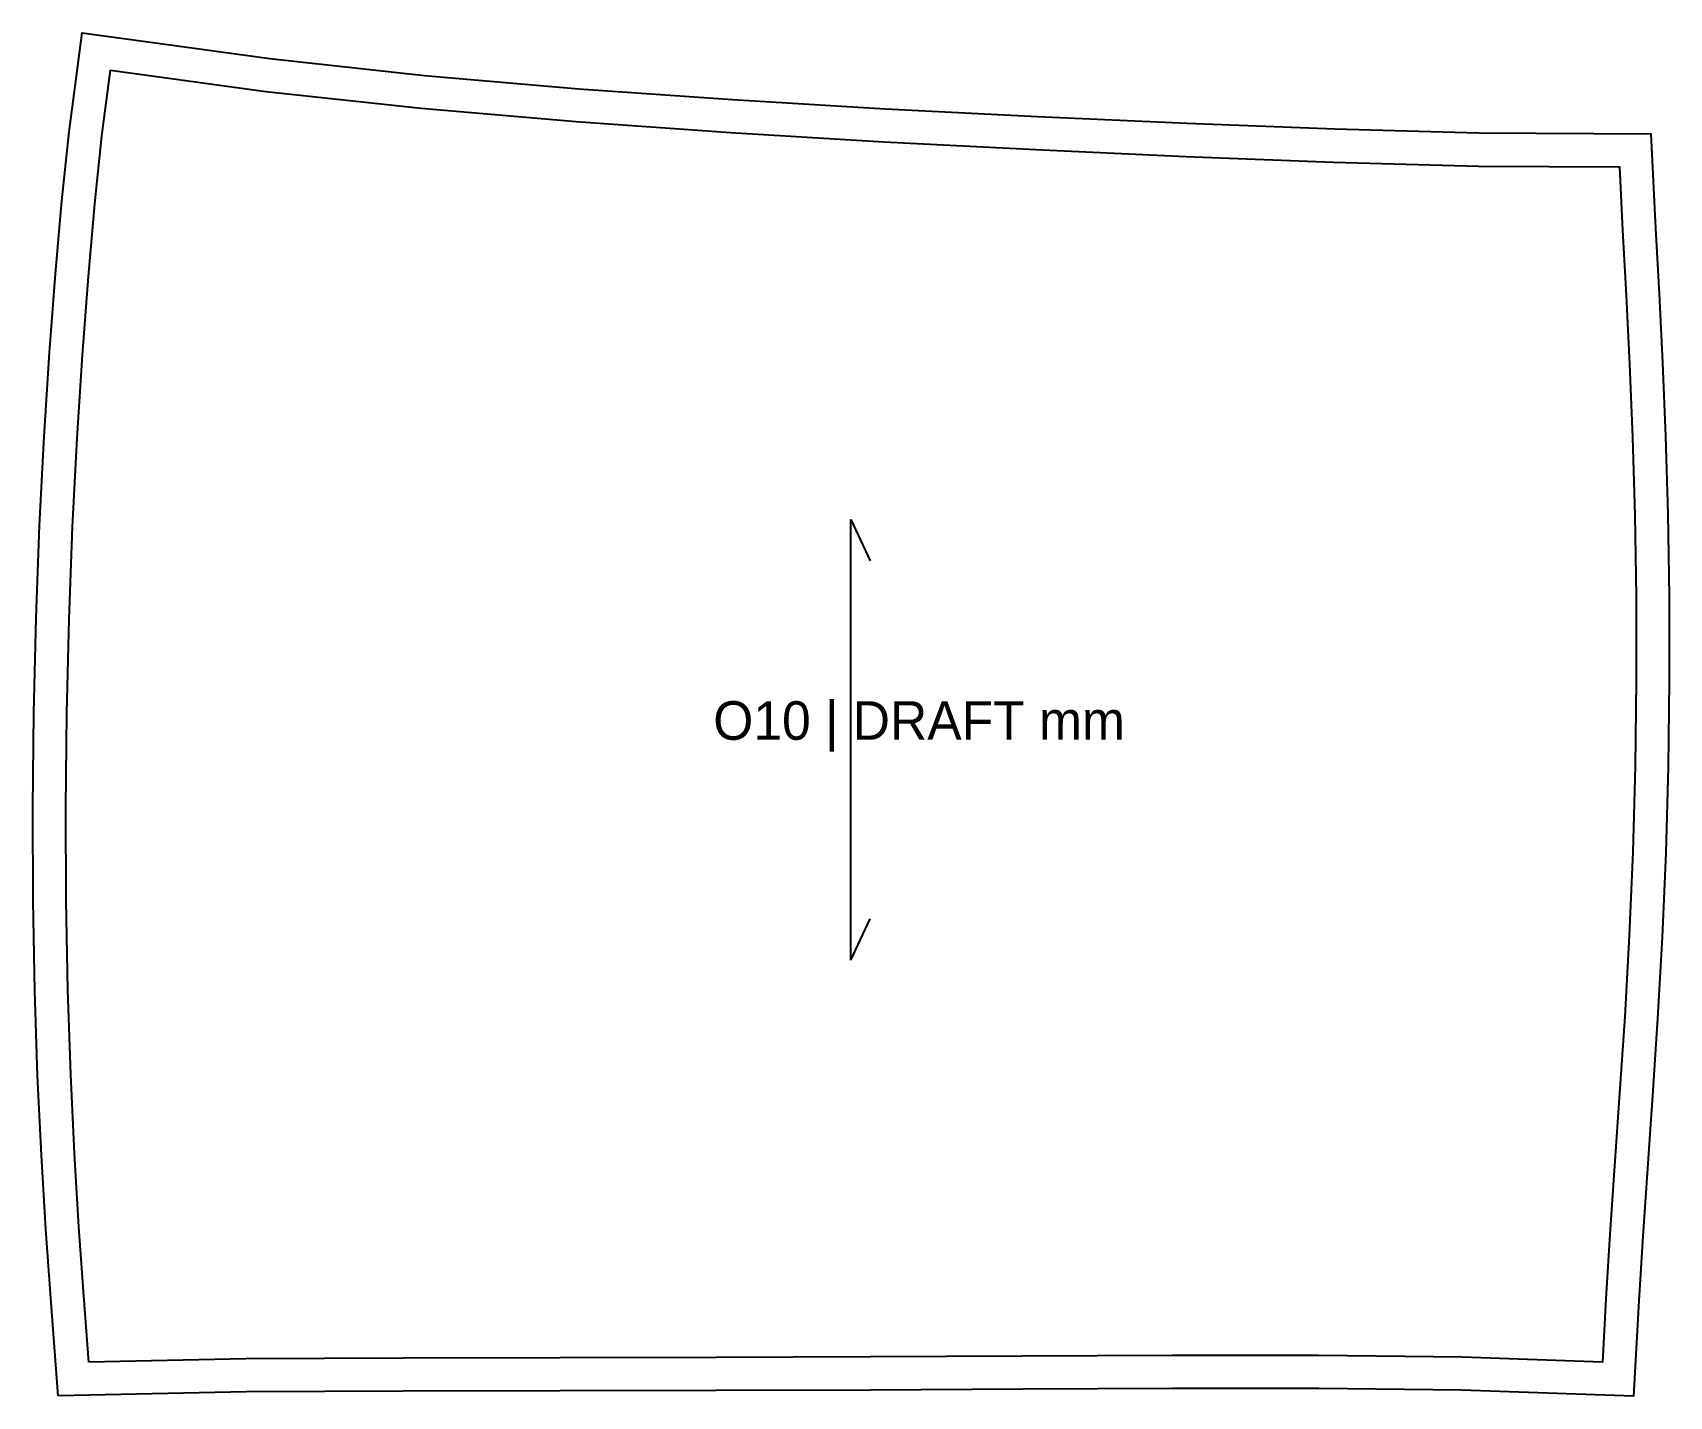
# Model space of a CAD drawing. Header units: millimetres. Extents: x -12 to 582, y -12 to 482.
import ezdxf

# ---------------------------------------------------------------- set-up
doc = ezdxf.new("R2010")
doc.units = ezdxf.units.MM
for name, color, linetype in [('CUT', 7, 'Continuous'), ('GRAIN', 1, 'Continuous'), ('LABEL', 7, 'Continuous'), ('SEW', 3, 'Continuous')]:
    doc.layers.add(name, color=color, linetype=linetype)

msp = doc.modelspace()

# ---------------------------------------------------------------- linework, layer by layer
at = {"layer": 'CUT'}
msp.add_lwpolyline([(-2.78, -12.23), (-5.39, 23.17), (-7.19, 48.26), (-8.83, 75.08), (-10.21, 103.92), (-11.24, 134.78), (-11.86, 167.38), (-12, 201.22), (-11.64, 235.67), (-10.79, 270.05), (-9.5, 303.68), (-7.84, 335.96), (-5.9, 366.45), (-3.77, 394.93), (-1.44, 421.48), (1.18, 446.51), (5.9, 482.47), (74.1, 473.07), (130.16, 466.99), (186.18, 462.16), (242.04, 458.21), (297.59, 454.88), (352.66, 452.04), (407.07, 449.59), (460.59, 447.54), (512.94, 446.08), (575.39, 445.76), (577.06, 411.47), (578.33, 387.76), (579.57, 362.69), (580.67, 336), (581.5, 307.7), (581.98, 277.98), (582.04, 247.25), (581.63, 216), (580.76, 184.8), (579.46, 154.21), (577.82, 124.73), (575.99, 96.73), (574.13, 70.39), (572.41, 45.66), (570.94, 22.2), (569.09, -12.41), (506.62, -10.19), (454.79, -9.59), (401.66, -9.6), (347.38, -9.86), (292.12, -10.14), (236.07, -10.37), (179.44, -10.49), (122.46, -10.58), (65.45, -10.85), (-2.78, -12.23)], close=True, dxfattribs=at)
at = {"layer": 'GRAIN'}
for p, q in [((285.01, 145.85), (285.01, 305.85)), ((285.01, 305.85), (292.01, 290.85)), ((285.01, 145.85), (292.01, 160.85))]:
    msp.add_line(p, q, dxfattribs=at)
at = {"layer": 'SEW'}
msp.add_lwpolyline([(8.35, 0), (6.58, 24.04), (4.79, 49.06), (3.16, 75.73), (1.78, 104.41), (0.76, 135.1), (0.14, 167.52), (0, 201.18), (0.36, 235.46), (1.2, 269.67), (2.49, 303.14), (4.14, 335.27), (6.07, 365.62), (8.2, 393.95), (10.51, 420.33), (13.1, 445.1), (16.22, 468.93), (72.64, 461.15), (129, 455.05), (185.24, 450.2), (241.26, 446.23), (296.92, 442.9), (352.08, 440.06), (406.57, 437.6), (460.19, 435.55), (512.74, 434.08), (563.96, 433.82), (565.07, 410.85), (566.34, 387.14), (567.58, 362.15), (568.67, 335.58), (569.5, 307.42), (569.98, 277.87), (570.04, 247.31), (569.63, 216.25), (568.76, 185.23), (567.47, 154.8), (565.85, 125.46), (564.02, 97.54), (562.16, 71.23), (560.44, 46.45), (558.96, 22.89), (557.74, 0), (506.91, 1.81), (454.86, 2.41), (401.63, 2.4), (347.32, 2.14), (292.06, 1.86), (236.03, 1.63), (179.41, 1.51), (122.42, 1.42), (65.3, 1.14)], close=True, dxfattribs=at)

# ---------------------------------------------------------------- texts
at = {"layer": 'LABEL'}
msp.add_text('O10 | DRAFT mm', height=14, dxfattribs=at).set_placement((235.01, 225.85))

doc.saveas('drawing.dxf')
